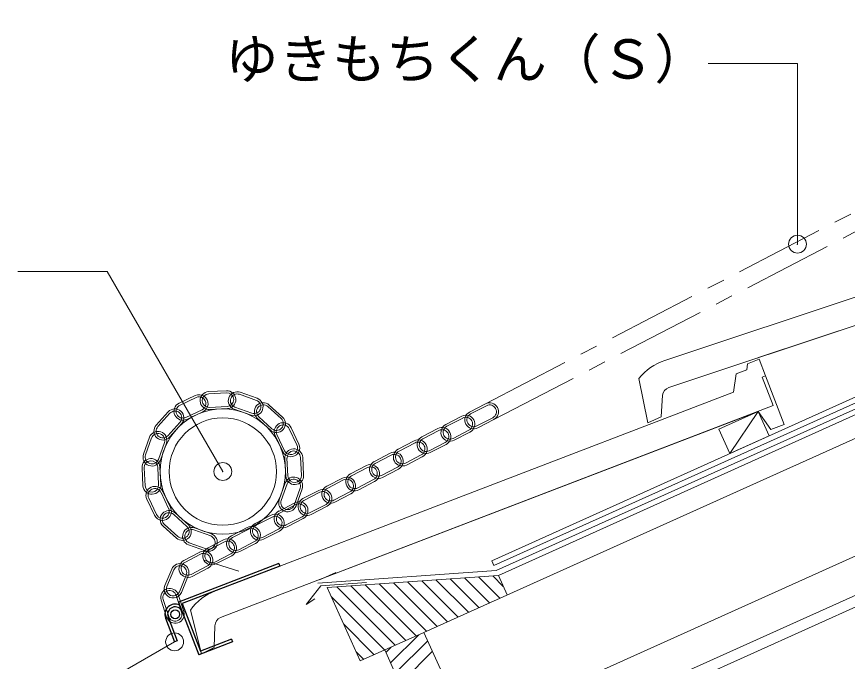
# Model space of a CAD drawing. Units: millimetres on the paper, with parts at other scales. Extents: x -210 to 210, y -148 to 150.
# Drawn here: x 58.36 to 104.79, y -9.23 to 26.81 of the extents above; entities that cross this region are included whole.
import ezdxf
from ezdxf.enums import TextEntityAlignment as Align

# ---------------------------------------------------------------- set-up
doc = ezdxf.new("R2010")
doc.units = ezdxf.units.MM
doc.header["$PDMODE"] = 32
doc.header["$PDSIZE"] = 1
doc.linetypes.add('CHAIN1', pattern=[8, 5, -1, 1, -1])
for name, color, linetype, lineweight in [('0-2', 5, 'Continuous', 9), ('0-4', 5, 'Continuous', 9), ('0-7', 5, 'Continuous', 9), ('0-8', 5, 'Continuous', 9), ('0-9', 2, 'Continuous', 25)]:
    doc.layers.add(name, color=color, linetype=linetype, lineweight=lineweight)
doc.styles.add('ＭＳ ゴシック', font='')
doc.styles.get('ＭＳ ゴシック').set_extended_font_data('MS Gothic')

msp = doc.modelspace()

# ---------------------------------------------------------------- linework, layer by layer
at = {"layer": '0-2'}
for p, q in [((84.913, -3.602), (192, 44.587)), ((85.036, -3.876), (192, 44.258)), ((85.159, -4.149), (192, 43.929)), ((85.282, -4.423), (192, 43.6)), ((81.124, -7.61), (192, 42.285)), ((83.586, -13.081), (192, 35.705)), ((84.406, -14.905), (192, 33.512)), ((84.653, -15.452), (192, 32.854)), ((94.59, 7.59), (124.006, 17.372)), ((94.802, 6.08), (126.187, 16.516)), ((99.824, 7.75), (125.333, 16.232)), ((99.206, 7.406), (99.859, 7.657)), ((99.75, 7.721), (99.951, 7.799)), ((99.859, 7.657), (100.217, 6.723)), ((98.566, 6.839), (99.162, 7.068)), ((99.206, 7.406), (99.162, 7.068)), ((93.639, 4.112), (93.138, 6.58)), ((98.566, 6.839), (98.422, 5.82)), ((100.031, 6.652), (100.217, 6.723)), ((100.031, 6.652), (100.64, 5.065)), ((69.48, -5.288), (98.422, 5.82)), ((94.461, 5.642), (94.373, 4.438)), ((69.761, -6.787), (100.64, 5.065)), ((75.487, -4.589), (99.8, 4.742)), ((98.227, 2.389), (99.8, 4.742)), ((93.639, 4.112), (94.373, 4.438)), ((84.913, -3.602), (85.036, -3.876)), ((85.159, -4.149), (75.187, -4.862)), ((75.289, -4.679), (76.192, -4.272)), ((75.72, -5.107), (85.282, -4.423)), ((82.589, -4.615), (84.2, -6.226)), ((83.381, -4.559), (84.785, -5.962)), ((84.173, -4.502), (85.37, -5.699)), ((84.965, -4.445), (85.56, -5.04)), ((85.774, -5.517), (85.282, -4.423)), ((76.254, -5.068), (79.518, -8.332)), ((77.046, -5.012), (80.103, -8.069)), ((77.838, -4.955), (80.688, -7.806)), ((78.63, -4.899), (81.274, -7.542)), ((79.422, -4.842), (81.859, -7.279)), ((80.214, -4.785), (82.444, -7.016)), ((81.005, -4.729), (83.029, -6.752)), ((81.797, -4.672), (83.614, -6.489)), ((75.947, -5.61), (78.933, -8.596)), ((68.688, -8.805), (68.076, -6.363)), ((69.44, -7.24), (69.407, -8.447)), ((76.641, -7.152), (78.348, -8.859)), ((79.258, -9.313), (80.829, -7.742)), ((81.124, -7.61), (84.406, -14.905)), ((79.522, -9.898), (81.337, -8.083)), ((68.688, -8.805), (69.407, -8.447)), ((77.335, -8.695), (77.762, -9.122)), ((78.935, -8.595), (83.326, -18.352)), ((78.995, -8.728), (79.286, -8.437)), ((79.785, -10.484), (81.6, -8.669))]:
    msp.add_line(p, q, dxfattribs=at)
for points in [[(99.859, 7.657), (100.217, 6.723), (101.257, 4.016)], [(99.8, 4.742), (100.51, 3.729), (101.257, 4.016)], [(77.913, -4.822), (75.371, -5.004), (74.549, -6.052), (75.019, -5.726)], [(81.124, -7.61), (77.567, -9.21), (75.72, -5.107)]]:
    msp.add_lwpolyline(points, dxfattribs=at)
msp.add_lwpolyline([(98.227, 2.389), (97.611, 3.757), (99.8, 4.742), (100.415, 3.374)], close=True, dxfattribs=at)
for centre, radius, start, end in [((95.504, 4.727), 3.005, 107.7092, 141.9273), ((94.96, 5.605), 0.5, 108.3932, 175.828), ((70.524, -8.106), 3.005, 110.3132, 144.5314), ((69.94, -7.254), 0.5, 110.9972, 178.432)]:
    msp.add_arc(centre, radius, start, end, dxfattribs=at)
at = {"layer": '0-4'}
for p, q in [((101.999, 24.185), (96.999, 24.185)), ((101.999, 14.089), (101.999, 24.185)), ((63.426, 12.565), (58.426, 12.565)), ((69.884, 1.379), (63.426, 12.565))]:
    msp.add_line(p, q, dxfattribs=at)
msp.add_lwpolyline([(67.19, -8.138), (59.999, -12.289), (54.999, -12.289)], dxfattribs=at)
for p in [(101.999, 14.089), (69.884, 1.379), (67.19, -8.138)]:
    msp.add_point(p, dxfattribs=at)
at = {"layer": '0-7', "linetype": 'CHAIN1'}
for p, q in [((84.563, 5.168), (122.344, 24.798)), ((85.024, 4.281), (122.805, 23.911))]:
    msp.add_line(p, q, dxfattribs=at)
at = {"layer": '0-7'}
for p, q in [((83.676, 4.707), (84.563, 5.168)), ((83.731, 4.601), (84.619, 5.062)), ((82.345, 4.016), (83.232, 4.477)), ((82.4, 3.909), (83.288, 4.37)), ((84.082, 3.926), (84.969, 4.387)), ((85.024, 4.281), (84.137, 3.82)), ((81.014, 3.324), (81.901, 3.785)), ((81.069, 3.217), (81.957, 3.679)), ((82.751, 3.235), (83.638, 3.696)), ((83.693, 3.589), (82.806, 3.128)), ((79.683, 2.632), (80.57, 3.093)), ((79.738, 2.526), (80.626, 2.987)), ((81.42, 2.543), (82.307, 3.004)), ((82.362, 2.898), (81.475, 2.437)), ((78.352, 1.941), (79.239, 2.402)), ((78.407, 1.834), (79.295, 2.295)), ((80.089, 1.851), (80.976, 2.313)), ((81.031, 2.206), (80.144, 1.745)), ((77.021, 1.249), (77.908, 1.71)), ((77.076, 1.143), (77.963, 1.604)), ((78.758, 1.16), (79.645, 1.621)), ((79.7, 1.514), (78.813, 1.053)), ((75.69, 0.558), (76.577, 1.019)), ((77.427, 0.468), (78.314, 0.929)), ((75.745, 0.451), (76.632, 0.912)), ((78.369, 0.823), (77.482, 0.362)), ((74.359, -0.134), (75.246, 0.327)), ((74.414, -0.241), (75.301, 0.221)), ((76.095, -0.223), (76.983, 0.238)), ((77.038, 0.131), (76.151, -0.33)), ((73.028, -0.826), (73.915, -0.365)), ((74.764, -0.915), (75.652, -0.454)), ((73.083, -0.932), (73.97, -0.471)), ((75.707, -0.56), (74.82, -1.021)), ((71.697, -1.517), (72.584, -1.056)), ((71.752, -1.624), (72.639, -1.163)), ((73.433, -1.607), (74.321, -1.145)), ((74.376, -1.252), (73.489, -1.713)), ((70.366, -2.209), (71.253, -1.748)), ((70.421, -2.315), (71.308, -1.854)), ((72.102, -2.298), (72.99, -1.837)), ((73.045, -1.944), (72.158, -2.405)), ((69.034, -2.9), (69.922, -2.439)), ((69.09, -3.007), (69.977, -2.546)), ((70.771, -2.99), (71.659, -2.529)), ((71.714, -2.635), (70.827, -3.096)), ((67.703, -3.592), (68.591, -3.131)), ((67.759, -3.699), (68.646, -3.237)), ((69.44, -3.681), (70.328, -3.22)), ((68.821, -3.575), (70.788, -4.182)), ((70.383, -3.327), (69.496, -3.788)), ((66.646, -4.999), (67.028, -4.075)), ((66.757, -5.045), (67.139, -4.121)), ((68.109, -4.373), (68.997, -3.912)), ((69.052, -4.018), (68.164, -4.479)), ((67.459, -5.336), (67.841, -4.412)), ((67.952, -4.457), (67.57, -5.381)), ((67.584, -6.489), (67.279, -5.536)), ((67.393, -5.5), (67.698, -6.452)), ((66.746, -6.757), (66.441, -5.805)), ((66.86, -6.721), (66.555, -5.768))]:
    msp.add_line(p, q, dxfattribs=at)
for centre, radius, start, end in [((84.794, 4.725), 0.5, 297.4559, 117.4559), ((83.907, 4.263), 0.5, 117.4559, 297.4559), ((84.794, 4.725), 0.38, 297.4559, 117.4559), ((83.463, 4.033), 0.5, 297.4559, 117.4559), ((83.463, 4.033), 0.38, 297.4559, 117.4559), ((83.907, 4.263), 0.38, 117.4559, 297.4559), ((82.132, 3.341), 0.5, 297.4559, 117.4559), ((82.132, 3.341), 0.38, 297.4559, 117.4559), ((82.575, 3.572), 0.5, 117.4559, 297.4559), ((82.575, 3.572), 0.38, 117.4559, 297.4559), ((81.244, 2.88), 0.5, 117.4559, 297.4559), ((80.801, 2.65), 0.5, 297.4559, 117.4559), ((80.801, 2.65), 0.38, 297.4559, 117.4559), ((81.244, 2.88), 0.38, 117.4559, 297.4559), ((79.47, 1.958), 0.5, 297.4559, 117.4559), ((79.47, 1.958), 0.38, 297.4559, 117.4559), ((79.913, 2.189), 0.5, 117.4559, 297.4559), ((79.913, 2.189), 0.38, 117.4559, 297.4559), ((78.582, 1.497), 0.5, 117.4559, 297.4559), ((78.139, 1.267), 0.5, 297.4559, 117.4559), ((78.139, 1.267), 0.38, 297.4559, 117.4559), ((78.582, 1.497), 0.38, 117.4559, 297.4559), ((76.808, 0.575), 0.5, 297.4559, 117.4559), ((76.808, 0.575), 0.38, 297.4559, 117.4559), ((77.251, 0.805), 0.5, 117.4559, 297.4559), ((77.251, 0.805), 0.38, 117.4559, 297.4559), ((75.92, 0.114), 0.5, 117.4559, 297.4559), ((75.477, -0.117), 0.5, 297.4559, 117.4559), ((75.477, -0.117), 0.38, 297.4559, 117.4559), ((75.92, 0.114), 0.38, 117.4559, 297.4559), ((74.146, -0.808), 0.5, 297.4559, 117.4559), ((74.146, -0.808), 0.38, 297.4559, 117.4559), ((74.589, -0.578), 0.5, 117.4559, 297.4559), ((74.589, -0.578), 0.38, 117.4559, 297.4559), ((73.258, -1.269), 0.5, 117.4559, 297.4559), ((72.814, -1.5), 0.5, 297.4559, 117.4559), ((72.814, -1.5), 0.38, 297.4559, 117.4559), ((73.258, -1.269), 0.38, 117.4559, 297.4559), ((71.483, -2.191), 0.5, 297.4559, 117.4559), ((71.483, -2.191), 0.38, 297.4559, 117.4559), ((71.927, -1.961), 0.5, 117.4559, 297.4559), ((71.927, -1.961), 0.38, 117.4559, 297.4559), ((70.596, -2.653), 0.5, 117.4559, 297.4559), ((70.596, -2.653), 0.38, 117.4559, 297.4559), ((70.152, -2.883), 0.5, 297.4559, 117.4559), ((70.152, -2.883), 0.38, 297.4559, 117.4559), ((68.821, -3.575), 0.5, 297.4559, 117.4559), ((68.821, -3.575), 0.38, 297.4559, 117.4559), ((69.265, -3.344), 0.5, 117.4559, 297.4559), ((69.265, -3.344), 0.38, 117.4559, 297.4559), ((67.934, -4.036), 0.5, 117.4559, 297.4559), ((67.934, -4.036), 0.38, 117.4559, 297.4559), ((67.49, -4.266), 0.5, 337.5255, 157.5255), ((67.49, -4.266), 0.38, 337.5255, 157.5255), ((67.108, -5.19), 0.5, 157.5255, 337.5255), ((67.108, -5.19), 0.38, 157.5255, 337.5255), ((66.917, -5.652), 0.5, 17.779, 197.779), ((66.917, -5.652), 0.38, 17.779, 197.779), ((67.222, -6.605), 0.5, 197.779, 17.779), ((67.222, -6.605), 0.38, 197.779, 17.779)]:
    msp.add_arc(centre, radius, start, end, dxfattribs=at)
at = {"layer": '0-8'}
for p, q in [((67.441, 5.201), (68.345, 5.629)), ((69.089, 5.845), (70.088, 5.895)), ((69.095, 5.725), (70.094, 5.775)), ((70.819, 5.696), (71.76, 5.36)), ((70.859, 5.809), (71.801, 5.473)), ((67.492, 5.092), (68.396, 5.521)), ((66.164, 3.975), (66.835, 4.716)), ((67.818, 4.406), (68.721, 4.834)), ((68.773, 4.725), (67.869, 4.297)), ((69.133, 4.966), (70.132, 5.016)), ((70.138, 4.896), (69.139, 4.846)), ((71.465, 4.531), (70.523, 4.868)), ((70.563, 4.981), (71.505, 4.644)), ((72.4, 5.01), (73.141, 4.339)), ((72.48, 5.099), (73.222, 4.428)), ((66.253, 3.894), (66.924, 4.636)), ((72.551, 3.687), (71.809, 4.358)), ((71.89, 4.447), (72.631, 3.776)), ((66.817, 3.384), (67.488, 4.126)), ((67.577, 4.045), (66.906, 3.304)), ((73.598, 3.771), (74.026, 2.868)), ((73.706, 3.823), (74.134, 2.919)), ((65.454, 2.354), (65.79, 3.295)), ((65.567, 2.313), (65.903, 3.255)), ((73.231, 2.491), (72.803, 3.394)), ((72.911, 3.446), (73.339, 2.542)), ((66.283, 2.058), (66.619, 3)), ((66.732, 2.959), (66.396, 2.017)), ((73.401, 1.126), (73.352, 2.124)), ((73.471, 2.13), (73.521, 1.132)), ((74.231, 2.168), (74.28, 1.169)), ((74.35, 2.174), (74.4, 1.175)), ((65.419, 0.584), (65.369, 1.583)), ((65.538, 0.59), (65.489, 1.589)), ((66.297, 0.628), (66.248, 1.627)), ((66.367, 1.633), (66.417, 0.634)), ((73.037, -0.201), (73.373, 0.741)), ((73.486, 0.7), (73.15, -0.241)), ((66.858, -0.688), (66.43, 0.216)), ((66.538, 0.268), (66.966, -0.636)), ((74.202, 0.445), (73.866, -0.497)), ((74.315, 0.405), (73.979, -0.537)), ((66.063, -1.064), (65.634, -0.161)), ((66.171, -1.013), (65.743, -0.109)), ((67.218, -0.928), (67.96, -1.599)), ((67.879, -1.688), (67.138, -1.017)), ((67.289, -2.341), (66.547, -1.67)), ((67.369, -2.252), (66.628, -1.581)), ((68.304, -1.773), (69.246, -2.109)), ((69.206, -2.222), (68.264, -1.886)), ((68.91, -3.051), (67.968, -2.715)), ((68.95, -2.938), (68.009, -2.602))]:
    msp.add_line(p, q, dxfattribs=at)
for radius in [3.5, 3]:
    msp.add_circle((69.884, 1.379), radius, dxfattribs=at)
for centre, radius, start, end in [((68.559, 5.177), 0.5, 295.3576, 115.3576), ((69.114, 5.346), 0.5, 92.8576, 272.8576), ((69.114, 5.346), 0.38, 92.8576, 272.8576), ((70.113, 5.396), 0.5, 272.8576, 92.8576), ((70.113, 5.396), 0.38, 272.8576, 92.8576), ((70.691, 5.338), 0.5, 70.3576, 250.3576), ((70.691, 5.338), 0.38, 70.3576, 250.3576), ((67.655, 4.749), 0.5, 115.3576, 295.3576), ((68.559, 5.177), 0.38, 295.3576, 115.3576), ((71.633, 5.002), 0.5, 250.3576, 70.3576), ((71.633, 5.002), 0.38, 250.3576, 70.3576), ((72.145, 4.728), 0.5, 47.8576, 227.8576), ((72.145, 4.728), 0.38, 47.8576, 227.8576), ((67.206, 4.381), 0.5, 317.8576, 137.8576), ((67.206, 4.381), 0.38, 317.8576, 137.8576), ((67.655, 4.749), 0.38, 115.3576, 295.3576), ((72.886, 4.058), 0.5, 227.8576, 47.8576), ((72.886, 4.058), 0.38, 227.8576, 47.8576), ((66.535, 3.639), 0.5, 137.8576, 317.8576), ((66.535, 3.639), 0.38, 137.8576, 317.8576), ((73.254, 3.609), 0.5, 25.3576, 205.3576), ((73.254, 3.609), 0.38, 25.3576, 205.3576), ((66.261, 3.127), 0.5, 340.3576, 160.3576), ((66.261, 3.127), 0.38, 340.3576, 160.3576), ((73.683, 2.705), 0.5, 205.3576, 25.3576), ((73.683, 2.705), 0.38, 205.3576, 25.3576), ((65.925, 2.186), 0.5, 160.3576, 340.3576), ((73.851, 2.149), 0.5, 2.8576, 182.8576), ((73.851, 2.149), 0.38, 2.8576, 182.8576), ((65.868, 1.608), 0.5, 2.8576, 182.8576), ((65.868, 1.608), 0.38, 2.8576, 182.8576), ((65.925, 2.186), 0.38, 160.3576, 340.3576), ((73.844, 0.573), 0.5, 340.3576, 160.3576), ((73.901, 1.151), 0.5, 182.8576, 2.8576), ((73.844, 0.573), 0.38, 340.3576, 160.3576), ((73.901, 1.151), 0.38, 182.8576, 2.8576), ((65.918, 0.609), 0.5, 182.8576, 2.8576), ((65.918, 0.609), 0.38, 182.8576, 2.8576), ((66.086, 0.053), 0.5, 25.3576, 205.3576), ((66.086, 0.053), 0.38, 25.3576, 205.3576), ((73.508, -0.369), 0.5, 160.3576, 340.3576), ((73.508, -0.369), 0.38, 160.3576, 340.3576), ((66.515, -0.85), 0.5, 205.3576, 25.3576), ((66.515, -0.85), 0.38, 205.3576, 25.3576), ((66.883, -1.299), 0.5, 47.8576, 227.8576), ((66.883, -1.299), 0.38, 47.8576, 227.8576), ((67.624, -1.97), 0.5, 227.8576, 47.8576), ((67.624, -1.97), 0.38, 227.8576, 47.8576), ((68.136, -2.244), 0.5, 70.3576, 250.3576), ((68.136, -2.244), 0.38, 70.3576, 250.3576), ((69.078, -2.58), 0.5, 250.3576, 70.3576), ((69.078, -2.58), 0.38, 250.3576, 70.3576)]:
    msp.add_arc(centre, radius, start, end, dxfattribs=at)
at = {"layer": '0-9'}
for p, q in [((73.008, -3.763), (67.406, -5.913)), ((73.065, -3.912), (67.613, -6.005)), ((73.008, -3.763), (73.065, -3.912)), ((67.406, -5.913), (68.539, -8.863)), ((67.613, -6.005), (68.631, -8.656)), ((66.681, -6.812), (67.19, -8.138)), ((66.83, -6.755), (67.339, -8.081)), ((67.339, -8.081), (67.19, -8.138)), ((70.424, -8.139), (68.539, -8.863)), ((70.367, -7.99), (68.631, -8.656)), ((70.367, -7.99), (70.424, -8.139))]:
    msp.add_line(p, q, dxfattribs=at)
msp.add_circle((67.222, -6.605), 0.25, dxfattribs=at)
for radius, start in [(0.58, 64.6), (0.42, 20.9972)]:
    msp.add_arc((67.222, -6.605), radius, start, 200.9972, dxfattribs=at)

# ---------------------------------------------------------------- texts
at = {"layer": '0-4', "color": 7, "style": 'ＭＳ ゴシック'}
msp.add_text('ゆきもちくん（Ｓ）', height=2.199, dxfattribs=at).set_placement((69.999, 22.685), align=Align.BOTTOM_LEFT)

doc.saveas('drawing.dxf')
